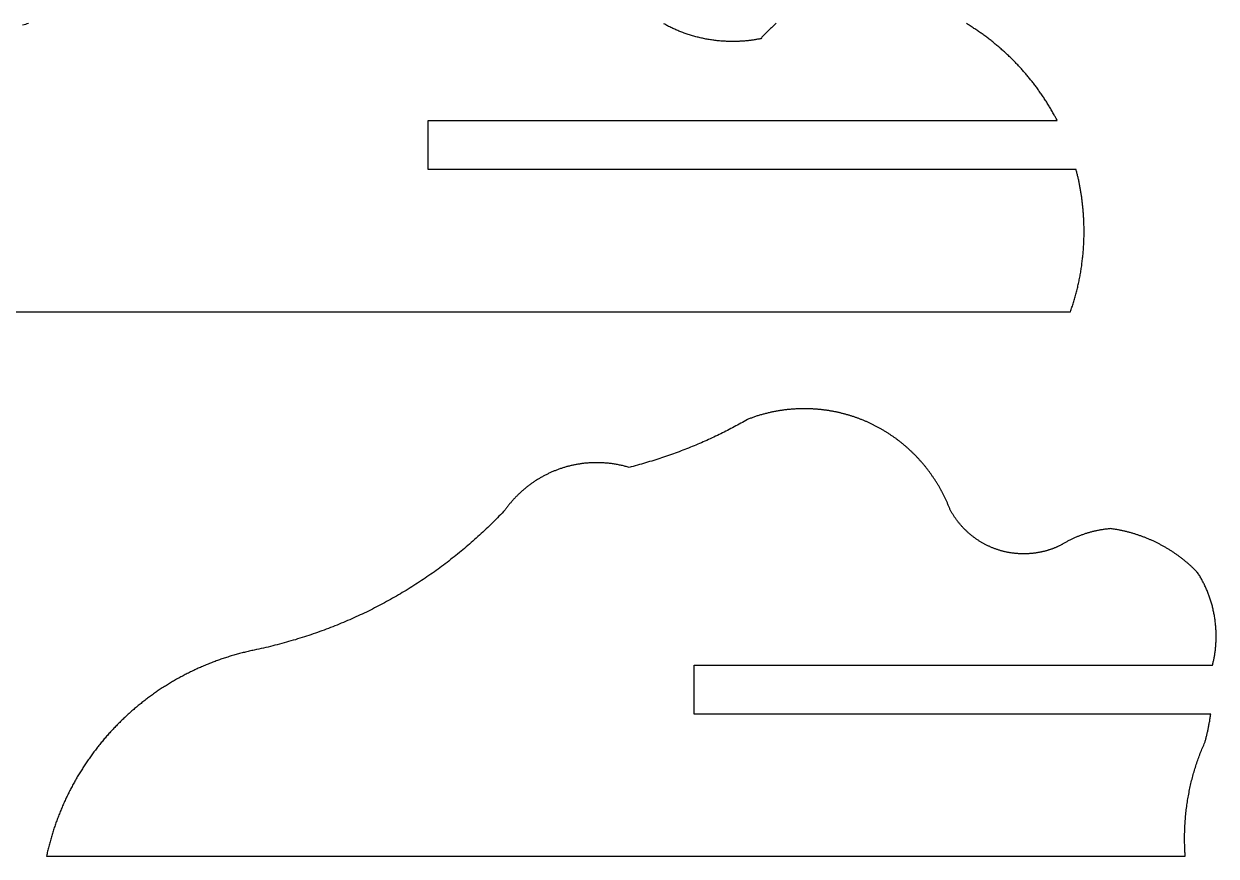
# Model space of a CAD drawing. Extents: x -331 to 1103, y -532 to 1751.
# Drawn here: x 644.4 to 941.4, y 301.4 to 508.9 of the extents above; entities that cross this region are included whole.
import ezdxf

# ---------------------------------------------------------------- set-up
doc = ezdxf.new("R2010")
doc.units = 0
doc.layers.add('Default_Layer', color=1, linetype='CONTINUOUS')

msp = doc.modelspace()

# ---------------------------------------------------------------- linework, layer by layer
at = {"layer": 'Default_Layer'}
for points in [[(601.89, 437.16), (905.13, 437.16), (905.23, 437.44), (905.33, 437.72), (905.43, 438.01), (905.52, 438.29), (905.62, 438.57), (905.71, 438.86), (905.81, 439.15), (905.9, 439.44), (905.99, 439.73), (906.07, 440.02), (906.16, 440.31), (906.25, 440.61), (906.33, 440.9), (906.41, 441.2), (906.49, 441.49), (906.57, 441.79), (906.65, 442.09), (906.73, 442.39), (906.8, 442.69), (906.88, 443), (906.95, 443.3), (907.02, 443.61), (907.09, 443.91), (907.15, 444.22), (907.22, 444.53), (907.29, 444.83), (907.35, 445.14), (907.41, 445.46), (907.47, 445.77), (907.53, 446.08), (907.58, 446.39), (907.64, 446.71), (907.69, 447.02), (907.75, 447.34), (907.8, 447.66), (907.84, 447.97), (907.89, 448.29), (907.94, 448.61), (907.98, 448.93), (908.02, 449.25), (908.07, 449.58), (908.1, 449.9), (908.14, 450.22), (908.18, 450.55), (908.21, 450.87), (908.24, 451.2), (908.27, 451.52), (908.3, 451.85), (908.33, 452.18), (908.36, 452.51), (908.38, 452.83), (908.4, 453.16), (908.42, 453.49), (908.44, 453.83), (908.46, 454.16), (908.47, 454.49), (908.49, 454.82), (908.5, 455.15), (908.51, 455.49), (908.52, 455.82), (908.52, 456.15), (908.53, 456.49), (908.53, 456.82), (908.53, 457.16), (908.53, 457.42), (908.53, 457.67), (908.53, 457.93), (908.52, 458.19), (908.52, 458.44), (908.51, 458.7), (908.51, 458.96), (908.5, 459.21), (908.49, 459.47), (908.48, 459.72), (908.47, 459.97), (908.46, 460.23), (908.44, 460.48), (908.43, 460.73), (908.41, 460.99), (908.4, 461.24), (908.38, 461.49), (908.36, 461.74), (908.34, 461.99), (908.32, 462.24), (908.3, 462.49), (908.28, 462.74), (908.26, 462.99), (908.23, 463.24), (908.21, 463.49), (908.18, 463.73), (908.16, 463.98), (908.13, 464.23), (908.1, 464.47), (908.07, 464.72), (908.04, 464.96), (908.01, 465.2), (907.97, 465.45), (907.94, 465.69), (907.91, 465.93), (907.87, 466.17), (907.84, 466.41), (907.8, 466.65), (907.76, 466.89), (907.72, 467.13), (907.68, 467.37), (907.64, 467.6), (907.6, 467.84), (907.56, 468.08), (907.51, 468.31), (907.47, 468.54), (907.42, 468.78), (907.38, 469.01), (907.33, 469.24), (907.28, 469.47), (907.23, 469.7), (907.19, 469.93), (907.14, 470.16), (907.08, 470.38), (907.03, 470.61), (906.98, 470.84), (906.93, 471.06), (906.87, 471.28), (906.82, 471.51), (906.76, 471.73), (906.7, 471.95), (906.65, 472.17), (906.59, 472.39), (906.53, 472.6), (745.12, 472.6), (745.12, 484.79), (745.12, 484.79), (901.86, 484.79), (901.73, 485.04), (901.59, 485.29), (901.46, 485.53), (901.33, 485.78), (901.2, 486.02), (901.06, 486.27), (900.93, 486.51), (900.79, 486.75), (900.65, 486.99), (900.51, 487.24), (900.37, 487.48), (900.23, 487.72), (900.09, 487.95), (899.95, 488.19), (899.81, 488.43), (899.66, 488.67), (899.52, 488.9), (899.37, 489.14), (899.22, 489.37), (899.07, 489.61), (898.92, 489.84), (898.77, 490.07), (898.62, 490.3), (898.47, 490.53), (898.32, 490.76), (898.16, 490.99), (898.01, 491.22), (897.85, 491.44), (897.7, 491.67), (897.54, 491.9), (897.38, 492.12), (897.22, 492.34), (897.06, 492.57), (896.9, 492.79), (896.74, 493.01), (896.57, 493.23), (896.41, 493.45), (896.24, 493.67), (896.08, 493.89), (895.91, 494.11), (895.74, 494.32), (895.57, 494.54), (895.4, 494.75), (895.23, 494.97), (895.06, 495.18), (894.89, 495.39), (894.71, 495.6), (894.54, 495.81), (894.36, 496.02), (894.19, 496.23), (894.01, 496.44), (893.83, 496.65), (893.65, 496.86), (893.47, 497.06), (893.29, 497.27), (893.11, 497.47), (892.93, 497.67), (892.75, 497.88), (892.56, 498.08), (892.38, 498.28), (892.19, 498.48), (892, 498.68), (891.82, 498.87), (891.63, 499.07), (891.44, 499.27), (891.25, 499.46), (891.06, 499.66), (890.86, 499.85), (890.67, 500.04), (890.48, 500.24), (890.28, 500.43), (890.09, 500.62), (889.89, 500.81), (889.69, 501), (889.5, 501.18), (889.3, 501.37), (889.1, 501.56), (888.9, 501.74), (888.69, 501.92), (888.49, 502.11), (888.29, 502.29), (888.08, 502.47), (887.88, 502.65), (887.67, 502.83), (887.47, 503.01), (887.26, 503.19), (887.05, 503.37), (886.84, 503.54), (886.63, 503.72), (886.42, 503.89), (886.21, 504.06), (886, 504.24), (885.78, 504.41), (885.57, 504.58), (885.35, 504.75), (885.14, 504.92), (884.92, 505.09), (884.7, 505.25), (884.48, 505.42), (884.27, 505.58), (884.05, 505.75), (883.82, 505.91), (883.6, 506.07), (883.38, 506.24), (883.16, 506.4), (882.93, 506.56), (882.71, 506.72), (882.48, 506.87), (882.26, 507.03), (882.03, 507.19), (881.8, 507.34), (881.57, 507.5), (881.34, 507.65), (881.11, 507.8), (880.88, 507.95), (880.65, 508.1), (880.42, 508.25), (880.18, 508.4), (879.95, 508.55), (879.71, 508.69), (879.48, 508.84), (879.24, 508.98)], [(645.53, 509.03), (645.17, 508.91), (644.8, 508.79), (644.44, 508.68), (644.07, 508.56)], [(831.86, 509.06), (831.68, 508.9), (831.5, 508.75), (831.32, 508.59), (831.14, 508.43), (830.97, 508.27), (830.79, 508.11), (830.62, 507.95), (830.45, 507.79), (830.27, 507.63), (830.1, 507.46), (829.93, 507.3), (829.76, 507.13), (829.6, 506.96), (829.43, 506.79), (829.26, 506.62), (829.1, 506.45), (828.93, 506.28), (828.77, 506.1), (828.61, 505.93), (828.45, 505.75), (828.29, 505.58), (828.13, 505.4), (827.98, 505.22), (827.78, 505.18), (827.58, 505.14), (827.37, 505.1), (827.17, 505.06), (826.96, 505.02), (826.76, 504.99), (826.55, 504.95), (826.34, 504.92), (826.12, 504.89), (825.91, 504.86), (825.7, 504.83), (825.48, 504.8), (825.26, 504.77), (825.04, 504.75), (824.82, 504.72), (824.6, 504.7), (824.38, 504.68), (824.16, 504.66), (823.93, 504.64), (823.71, 504.62), (823.48, 504.6), (823.26, 504.59), (823.03, 504.58), (822.8, 504.56), (822.57, 504.55), (822.34, 504.54), (822.11, 504.53), (821.88, 504.53), (821.65, 504.52), (821.41, 504.52), (821.18, 504.52), (820.95, 504.52), (820.65, 504.52), (820.36, 504.52), (820.06, 504.53), (819.77, 504.54), (819.48, 504.55), (819.18, 504.56), (818.89, 504.57), (818.6, 504.59), (818.31, 504.61), (818.02, 504.64), (817.73, 504.66), (817.44, 504.69), (817.16, 504.72), (816.87, 504.75), (816.58, 504.78), (816.3, 504.82), (816.01, 504.86), (815.73, 504.9), (815.44, 504.94), (815.16, 504.99), (814.88, 505.03), (814.6, 505.08), (814.31, 505.14), (814.03, 505.19), (813.76, 505.25), (813.48, 505.31), (813.2, 505.37), (812.92, 505.43), (812.65, 505.5), (812.37, 505.56), (812.1, 505.63), (811.82, 505.7), (811.55, 505.78), (811.28, 505.85), (811.01, 505.93), (810.74, 506.01), (810.47, 506.09), (810.2, 506.18), (809.93, 506.26), (809.67, 506.35), (809.4, 506.44), (809.14, 506.54), (808.87, 506.63), (808.61, 506.73), (808.35, 506.83), (808.09, 506.93), (807.83, 507.03), (807.57, 507.13), (807.31, 507.24), (807.06, 507.35), (806.8, 507.46), (806.55, 507.57), (806.29, 507.69), (806.04, 507.8), (805.79, 507.92), (805.54, 508.04), (805.29, 508.16), (805.04, 508.29), (804.79, 508.41), (804.55, 508.54), (804.3, 508.67), (804.06, 508.8), (803.82, 508.94)]]:
    msp.add_lwpolyline(points, dxfattribs=at)
msp.add_lwpolyline([(936.81, 372.13), (936.67, 372.27), (936.54, 372.41), (936.41, 372.54), (936.27, 372.67), (936.14, 372.81), (936, 372.94), (935.87, 373.07), (935.73, 373.2), (935.6, 373.33), (935.46, 373.46), (935.32, 373.59), (935.18, 373.72), (935.04, 373.85), (934.9, 373.97), (934.76, 374.1), (934.62, 374.23), (934.47, 374.35), (934.33, 374.47), (934.19, 374.6), (934.04, 374.72), (933.9, 374.84), (933.75, 374.96), (933.61, 375.08), (933.46, 375.2), (933.31, 375.32), (933.16, 375.44), (933.02, 375.56), (932.87, 375.67), (932.72, 375.79), (932.57, 375.9), (932.41, 376.02), (932.26, 376.13), (932.11, 376.25), (931.96, 376.36), (931.8, 376.47), (931.65, 376.58), (931.49, 376.69), (931.34, 376.8), (931.18, 376.91), (931.02, 377.01), (930.87, 377.12), (930.71, 377.23), (930.55, 377.33), (930.39, 377.43), (930.23, 377.54), (930.07, 377.64), (929.91, 377.74), (929.75, 377.84), (929.59, 377.94), (929.42, 378.04), (929.26, 378.14), (929.1, 378.24), (928.93, 378.34), (928.77, 378.43), (928.6, 378.53), (928.44, 378.62), (928.27, 378.72), (928.1, 378.81), (927.94, 378.9), (927.77, 378.99), (927.6, 379.08), (927.43, 379.17), (927.26, 379.26), (927.09, 379.35), (926.92, 379.44), (926.75, 379.52), (926.57, 379.61), (926.4, 379.69), (926.23, 379.77), (926.05, 379.86), (925.88, 379.94), (925.71, 380.02), (925.53, 380.1), (925.35, 380.18), (925.18, 380.26), (925, 380.33), (924.82, 380.41), (924.65, 380.49), (924.47, 380.56), (924.29, 380.64), (924.11, 380.71), (923.93, 380.78), (923.75, 380.85), (923.57, 380.92), (923.39, 380.99), (923.2, 381.06), (923.02, 381.13), (922.84, 381.19), (922.66, 381.26), (922.47, 381.32), (922.29, 381.39), (922.1, 381.45), (921.92, 381.51), (921.73, 381.57), (921.55, 381.63), (921.36, 381.69), (921.17, 381.75), (920.98, 381.81), (920.8, 381.87), (920.61, 381.92), (920.42, 381.98), (920.23, 382.03), (920.04, 382.08), (919.85, 382.13), (919.66, 382.18), (919.47, 382.23), (919.27, 382.28), (919.08, 382.33), (918.89, 382.38), (918.7, 382.42), (918.5, 382.47), (918.31, 382.51), (918.11, 382.55), (917.92, 382.6), (917.72, 382.64), (917.53, 382.68), (917.33, 382.72), (917.14, 382.75), (916.94, 382.79), (916.74, 382.83), (916.54, 382.86), (916.34, 382.9), (916.15, 382.93), (915.95, 382.96), (915.75, 382.99), (915.55, 383.02), (915.35, 383.05), (915.15, 383.08), (914.94, 383.06), (914.73, 383.04), (914.52, 383.02), (914.31, 382.99), (914.1, 382.97), (913.89, 382.94), (913.69, 382.91), (913.48, 382.88), (913.28, 382.85), (913.07, 382.82), (912.87, 382.79), (912.66, 382.75), (912.46, 382.72), (912.26, 382.68), (912.06, 382.64), (911.86, 382.6), (911.65, 382.56), (911.46, 382.51), (911.26, 382.47), (911.06, 382.42), (910.86, 382.38), (910.66, 382.33), (910.47, 382.28), (910.27, 382.23), (910.08, 382.17), (909.88, 382.12), (909.69, 382.06), (909.5, 382.01), (909.31, 381.95), (909.12, 381.89), (908.93, 381.83), (908.74, 381.77), (908.55, 381.7), (908.36, 381.64), (908.17, 381.57), (907.99, 381.51), (907.8, 381.44), (907.62, 381.37), (907.43, 381.3), (907.25, 381.23), (907.07, 381.16), (906.89, 381.08), (906.71, 381.01), (906.53, 380.93), (906.35, 380.85), (906.17, 380.77), (905.99, 380.69), (905.81, 380.61), (905.64, 380.53), (905.46, 380.45), (905.29, 380.36), (905.12, 380.28), (904.95, 380.19), (904.77, 380.1), (904.6, 380.01), (904.44, 379.92), (904.27, 379.83), (904.1, 379.74), (903.93, 379.65), (903.77, 379.55), (903.6, 379.46), (903.44, 379.36), (903.28, 379.26), (903.11, 379.16), (902.98, 379.09), (902.85, 379.03), (902.72, 378.96), (902.58, 378.89), (902.45, 378.82), (902.31, 378.76), (902.18, 378.7), (902.04, 378.63), (901.91, 378.57), (901.77, 378.51), (901.63, 378.45), (901.49, 378.39), (901.35, 378.33), (901.21, 378.28), (901.07, 378.22), (900.93, 378.16), (900.78, 378.11), (900.64, 378.06), (900.5, 378), (900.35, 377.95), (900.21, 377.9), (900.06, 377.85), (899.92, 377.81), (899.77, 377.76), (899.62, 377.71), (899.47, 377.67), (899.32, 377.62), (899.18, 377.58), (899.03, 377.54), (898.88, 377.5), (898.72, 377.46), (898.57, 377.42), (898.42, 377.38), (898.27, 377.35), (898.12, 377.31), (897.96, 377.28), (897.81, 377.24), (897.65, 377.21), (897.5, 377.18), (897.34, 377.15), (897.19, 377.12), (897.03, 377.1), (896.87, 377.07), (896.72, 377.04), (896.56, 377.02), (896.4, 377), (896.24, 376.98), (896.08, 376.96), (895.92, 376.94), (895.76, 376.92), (895.6, 376.9), (895.44, 376.89), (895.28, 376.87), (895.12, 376.86), (894.96, 376.85), (894.8, 376.84), (894.63, 376.83), (894.47, 376.82), (894.31, 376.81), (894.14, 376.81), (893.98, 376.8), (893.82, 376.8), (893.65, 376.8), (893.49, 376.8), (893.3, 376.8), (893.12, 376.8), (892.93, 376.8), (892.75, 376.81), (892.57, 376.82), (892.39, 376.82), (892.2, 376.83), (892.02, 376.85), (891.84, 376.86), (891.66, 376.87), (891.48, 376.89), (891.3, 376.91), (891.12, 376.93), (890.94, 376.95), (890.76, 376.97), (890.58, 377), (890.41, 377.02), (890.23, 377.05), (890.05, 377.08), (889.88, 377.11), (889.7, 377.14), (889.53, 377.17), (889.35, 377.21), (889.18, 377.24), (889, 377.28), (888.83, 377.32), (888.66, 377.36), (888.49, 377.4), (888.32, 377.45), (888.14, 377.49), (887.97, 377.54), (887.81, 377.58), (887.64, 377.63), (887.47, 377.68), (887.3, 377.74), (887.13, 377.79), (886.97, 377.84), (886.8, 377.9), (886.63, 377.96), (886.47, 378.01), (886.31, 378.07), (886.14, 378.14), (885.98, 378.2), (885.82, 378.26), (885.66, 378.33), (885.49, 378.39), (885.33, 378.46), (885.17, 378.53), (885.02, 378.6), (884.86, 378.67), (884.7, 378.75), (884.54, 378.82), (884.39, 378.9), (884.23, 378.97), (884.08, 379.05), (883.92, 379.13), (883.77, 379.21), (883.62, 379.29), (883.47, 379.38), (883.32, 379.46), (883.17, 379.55), (883.02, 379.63), (882.87, 379.72), (882.72, 379.81), (882.57, 379.9), (882.43, 379.99), (882.28, 380.09), (882.14, 380.18), (881.99, 380.28), (881.85, 380.37), (881.71, 380.47), (881.57, 380.57), (881.43, 380.67), (881.29, 380.77), (881.15, 380.87), (881.01, 380.98), (880.87, 381.08), (880.74, 381.19), (880.6, 381.29), (880.47, 381.4), (880.33, 381.51), (880.2, 381.62), (880.07, 381.73), (879.94, 381.84), (879.81, 381.96), (879.68, 382.07), (879.55, 382.19), (879.42, 382.3), (879.3, 382.42), (879.17, 382.54), (879.05, 382.66), (878.93, 382.78), (878.8, 382.9), (878.68, 383.02), (878.56, 383.15), (878.44, 383.27), (878.32, 383.4), (878.21, 383.53), (878.09, 383.65), (877.97, 383.78), (877.86, 383.91), (877.75, 384.04), (877.63, 384.17), (877.52, 384.31), (877.41, 384.44), (877.3, 384.58), (877.2, 384.71), (877.09, 384.85), (876.98, 384.98), (876.88, 385.12), (876.77, 385.26), (876.67, 385.4), (876.57, 385.54), (876.47, 385.68), (876.37, 385.83), (876.27, 385.97), (876.18, 386.12), (876.08, 386.26), (875.98, 386.41), (875.89, 386.55), (875.8, 386.7), (875.71, 386.85), (875.62, 387), (875.53, 387.15), (875.44, 387.3), (875.35, 387.45), (875.27, 387.61), (875.18, 387.76), (875.12, 387.93), (875.05, 388.11), (874.98, 388.28), (874.91, 388.45), (874.84, 388.63), (874.77, 388.8), (874.7, 388.97), (874.63, 389.14), (874.55, 389.31), (874.48, 389.48), (874.41, 389.65), (874.33, 389.82), (874.26, 389.99), (874.18, 390.16), (874.1, 390.32), (874.02, 390.49), (873.94, 390.66), (873.86, 390.82), (873.78, 390.99), (873.7, 391.16), (873.62, 391.32), (873.54, 391.49), (873.46, 391.65), (873.37, 391.81), (873.29, 391.98), (873.2, 392.14), (873.11, 392.3), (873.03, 392.46), (872.94, 392.63), (872.85, 392.79), (872.76, 392.95), (872.67, 393.11), (872.58, 393.27), (872.49, 393.43), (872.4, 393.58), (872.31, 393.74), (872.21, 393.9), (872.12, 394.06), (872.02, 394.21), (871.93, 394.37), (871.83, 394.53), (871.74, 394.68), (871.64, 394.84), (871.54, 394.99), (871.44, 395.14), (871.34, 395.3), (871.24, 395.45), (871.14, 395.6), (871.04, 395.75), (870.94, 395.9), (870.84, 396.05), (870.73, 396.2), (870.63, 396.35), (870.52, 396.5), (870.42, 396.65), (870.31, 396.8), (870.21, 396.95), (870.1, 397.09), (869.99, 397.24), (869.88, 397.39), (869.77, 397.53), (869.66, 397.68), (869.55, 397.82), (869.44, 397.96), (869.33, 398.11), (869.22, 398.25), (869.1, 398.39), (868.99, 398.53), (868.87, 398.67), (868.76, 398.81), (868.64, 398.95), (868.53, 399.09), (868.41, 399.23), (868.29, 399.37), (868.17, 399.51), (868.06, 399.64), (867.94, 399.78), (867.82, 399.92), (867.7, 400.05), (867.57, 400.19), (867.45, 400.32), (867.33, 400.45), (867.21, 400.59), (867.08, 400.72), (866.96, 400.85), (866.83, 400.98), (866.71, 401.11), (866.58, 401.24), (866.46, 401.37), (866.33, 401.5), (866.2, 401.63), (866.07, 401.76), (865.95, 401.88), (865.82, 402.01), (865.69, 402.14), (865.56, 402.26), (865.42, 402.39), (865.29, 402.51), (865.16, 402.63), (865.03, 402.76), (864.89, 402.88), (864.76, 403), (864.63, 403.12), (864.49, 403.24), (864.36, 403.36), (864.22, 403.48), (864.08, 403.6), (863.95, 403.72), (863.81, 403.83), (863.67, 403.95), (863.53, 404.06), (863.39, 404.18), (863.25, 404.29), (863.11, 404.41), (862.97, 404.52), (862.83, 404.63), (862.69, 404.75), (862.54, 404.86), (862.4, 404.97), (862.26, 405.08), (862.11, 405.19), (861.97, 405.29), (861.82, 405.4), (861.68, 405.51), (861.53, 405.62), (861.38, 405.72), (861.24, 405.83), (861.09, 405.93), (860.94, 406.04), (860.79, 406.14), (860.64, 406.24), (860.49, 406.34), (860.34, 406.44), (860.19, 406.55), (860.04, 406.64), (859.89, 406.74), (859.74, 406.84), (859.59, 406.94), (859.43, 407.04), (859.28, 407.13), (859.13, 407.23), (858.97, 407.32), (858.82, 407.42), (858.66, 407.51), (858.51, 407.6), (858.35, 407.7), (858.19, 407.79), (858.04, 407.88), (857.88, 407.97), (857.72, 408.06), (857.56, 408.14), (857.4, 408.23), (857.24, 408.32), (857.08, 408.41), (856.92, 408.49), (856.76, 408.58), (856.6, 408.66), (856.44, 408.74), (856.28, 408.82), (856.12, 408.91), (855.95, 408.99), (855.79, 409.07), (855.63, 409.15), (855.46, 409.23), (855.3, 409.3), (855.13, 409.38), (854.97, 409.46), (854.8, 409.53), (854.63, 409.61), (854.47, 409.68), (854.3, 409.76), (854.13, 409.83), (853.96, 409.9), (853.8, 409.97), (853.63, 410.04), (853.46, 410.11), (853.29, 410.18), (853.12, 410.25), (852.95, 410.32), (852.78, 410.38), (852.61, 410.45), (852.44, 410.51), (852.26, 410.58), (852.09, 410.64), (851.92, 410.7), (851.75, 410.76), (851.57, 410.82), (851.4, 410.88), (851.23, 410.94), (851.05, 411), (850.88, 411.06), (850.7, 411.12), (850.53, 411.17), (850.35, 411.23), (850.17, 411.28), (850, 411.34), (849.82, 411.39), (849.64, 411.44), (849.47, 411.49), (849.29, 411.54), (849.11, 411.59), (848.93, 411.64), (848.75, 411.69), (848.57, 411.73), (848.39, 411.78), (848.21, 411.82), (848.03, 411.87), (847.85, 411.91), (847.67, 411.96), (847.49, 412), (847.31, 412.04), (847.13, 412.08), (846.94, 412.12), (846.76, 412.16), (846.58, 412.19), (846.4, 412.23), (846.21, 412.27), (846.03, 412.3), (845.84, 412.34), (845.66, 412.37), (845.48, 412.4), (845.29, 412.43), (845.1, 412.46), (844.92, 412.49), (844.73, 412.52), (844.55, 412.55), (844.36, 412.58), (844.17, 412.6), (843.99, 412.63), (843.8, 412.65), (843.61, 412.68), (843.42, 412.7), (843.24, 412.72), (843.05, 412.74), (842.86, 412.76), (842.67, 412.78), (842.48, 412.8), (842.29, 412.81), (842.1, 412.83), (841.91, 412.85), (841.72, 412.86), (841.53, 412.87), (841.34, 412.89), (841.15, 412.9), (840.96, 412.91), (840.77, 412.92), (840.58, 412.93), (840.38, 412.94), (840.19, 412.94), (840, 412.95), (839.81, 412.95), (839.61, 412.96), (839.42, 412.96), (839.23, 412.96), (839.03, 412.97), (838.84, 412.97), (838.6, 412.97), (838.36, 412.96), (838.12, 412.96), (837.88, 412.95), (837.65, 412.95), (837.41, 412.94), (837.17, 412.93), (836.93, 412.92), (836.7, 412.91), (836.46, 412.9), (836.23, 412.88), (835.99, 412.86), (835.76, 412.85), (835.52, 412.83), (835.29, 412.81), (835.06, 412.79), (834.82, 412.76), (834.59, 412.74), (834.36, 412.71), (834.13, 412.69), (833.9, 412.66), (833.67, 412.63), (833.44, 412.6), (833.21, 412.56), (832.98, 412.53), (832.75, 412.5), (832.53, 412.46), (832.3, 412.42), (832.07, 412.38), (831.85, 412.34), (831.62, 412.3), (831.4, 412.26), (831.18, 412.22), (830.95, 412.17), (830.73, 412.12), (830.51, 412.08), (830.29, 412.03), (830.07, 411.98), (829.85, 411.93), (829.63, 411.87), (829.42, 411.82), (829.2, 411.77), (828.98, 411.71), (828.77, 411.65), (828.55, 411.6), (828.34, 411.54), (828.13, 411.48), (827.91, 411.41), (827.7, 411.35), (827.49, 411.29), (827.28, 411.22), (827.07, 411.16), (826.87, 411.09), (826.66, 411.02), (826.45, 410.95), (826.25, 410.88), (826.04, 410.81), (825.84, 410.73), (825.64, 410.66), (825.44, 410.59), (825.24, 410.51), (825.04, 410.43), (824.84, 410.35), (824.64, 410.27), (824.24, 410.04), (823.84, 409.81), (823.44, 409.58), (823.03, 409.36), (822.63, 409.13), (822.22, 408.91), (821.81, 408.68), (821.4, 408.46), (820.98, 408.24), (820.57, 408.02), (820.15, 407.8), (819.73, 407.58), (819.31, 407.37), (818.88, 407.15), (818.46, 406.94), (818.03, 406.73), (817.6, 406.52), (817.17, 406.31), (816.73, 406.1), (816.3, 405.9), (815.86, 405.69), (815.42, 405.49), (814.98, 405.29), (814.53, 405.09), (814.09, 404.89), (813.64, 404.69), (813.19, 404.49), (812.74, 404.3), (812.29, 404.11), (811.83, 403.91), (811.37, 403.72), (810.91, 403.54), (810.45, 403.35), (809.99, 403.16), (809.52, 402.98), (809.06, 402.8), (808.59, 402.62), (808.12, 402.44), (807.64, 402.26), (807.17, 402.08), (806.69, 401.91), (806.21, 401.73), (805.73, 401.56), (805.25, 401.39), (804.76, 401.22), (804.27, 401.06), (803.79, 400.89), (803.29, 400.73), (802.8, 400.57), (802.31, 400.41), (801.81, 400.25), (801.31, 400.09), (800.81, 399.93), (800.3, 399.78), (799.8, 399.63), (799.29, 399.48), (798.78, 399.33), (798.27, 399.18), (797.76, 399.04), (797.24, 398.89), (796.73, 398.75), (796.21, 398.61), (795.68, 398.47), (795.16, 398.33), (794.93, 398.4), (794.71, 398.47), (794.47, 398.54), (794.24, 398.6), (794.01, 398.66), (793.77, 398.72), (793.53, 398.78), (793.29, 398.84), (793.05, 398.89), (792.8, 398.94), (792.56, 398.99), (792.31, 399.04), (792.06, 399.08), (791.81, 399.13), (791.56, 399.17), (791.31, 399.21), (791.05, 399.24), (790.8, 399.28), (790.54, 399.31), (790.28, 399.34), (790.02, 399.37), (789.76, 399.39), (789.5, 399.42), (789.24, 399.44), (788.97, 399.46), (788.71, 399.47), (788.44, 399.49), (788.18, 399.5), (787.91, 399.51), (787.64, 399.51), (787.37, 399.52), (787.1, 399.52), (786.89, 399.52), (786.67, 399.51), (786.45, 399.51), (786.23, 399.5), (786.01, 399.5), (785.79, 399.49), (785.58, 399.48), (785.36, 399.46), (785.14, 399.45), (784.93, 399.43), (784.71, 399.42), (784.5, 399.4), (784.28, 399.38), (784.07, 399.36), (783.86, 399.33), (783.64, 399.31), (783.43, 399.28), (783.22, 399.25), (783.01, 399.22), (782.8, 399.19), (782.59, 399.15), (782.38, 399.12), (782.17, 399.08), (781.96, 399.05), (781.75, 399.01), (781.54, 398.96), (781.34, 398.92), (781.13, 398.88), (780.92, 398.83), (780.72, 398.79), (780.51, 398.74), (780.31, 398.69), (780.1, 398.63), (779.9, 398.58), (779.7, 398.53), (779.5, 398.47), (779.29, 398.41), (779.09, 398.35), (778.89, 398.29), (778.69, 398.23), (778.5, 398.17), (778.3, 398.1), (778.1, 398.04), (777.9, 397.97), (777.71, 397.9), (777.51, 397.83), (777.32, 397.76), (777.12, 397.68), (776.93, 397.61), (776.73, 397.53), (776.54, 397.46), (776.35, 397.38), (776.16, 397.3), (775.97, 397.21), (775.78, 397.13), (775.59, 397.05), (775.4, 396.96), (775.22, 396.87), (775.03, 396.78), (774.84, 396.69), (774.66, 396.6), (774.48, 396.51), (774.29, 396.42), (774.11, 396.32), (773.93, 396.23), (773.75, 396.13), (773.57, 396.03), (773.39, 395.93), (773.21, 395.83), (773.03, 395.72), (772.85, 395.62), (772.68, 395.51), (772.5, 395.41), (772.33, 395.3), (772.15, 395.19), (771.98, 395.08), (771.81, 394.97), (771.64, 394.85), (771.46, 394.74), (771.29, 394.62), (771.13, 394.51), (770.96, 394.39), (770.79, 394.27), (770.63, 394.15), (770.46, 394.03), (770.3, 393.91), (770.13, 393.78), (769.97, 393.66), (769.81, 393.53), (769.65, 393.4), (769.49, 393.28), (769.33, 393.15), (769.17, 393.01), (769.01, 392.88), (768.86, 392.75), (768.7, 392.62), (768.55, 392.48), (768.4, 392.34), (768.24, 392.21), (768.09, 392.07), (767.94, 391.93), (767.79, 391.79), (767.65, 391.65), (767.5, 391.5), (767.35, 391.36), (767.21, 391.21), (767.06, 391.07), (766.92, 390.92), (766.78, 390.77), (766.64, 390.62), (766.5, 390.47), (766.36, 390.32), (766.22, 390.17), (766.08, 390.01), (765.95, 389.86), (765.81, 389.7), (765.68, 389.55), (765.55, 389.39), (765.42, 389.23), (765.29, 389.07), (765.16, 388.91), (765.03, 388.75), (764.9, 388.59), (764.78, 388.42), (764.65, 388.26), (764.53, 388.09), (764.41, 387.93), (764.29, 387.76), (763.9, 387.35), (763.52, 386.95), (763.13, 386.55), (762.75, 386.15), (762.36, 385.75), (761.96, 385.35), (761.57, 384.96), (761.17, 384.56), (760.78, 384.17), (760.38, 383.78), (759.98, 383.39), (759.57, 383.01), (759.17, 382.62), (758.76, 382.24), (758.36, 381.86), (757.95, 381.48), (757.53, 381.11), (757.12, 380.73), (756.7, 380.36), (756.29, 379.99), (755.87, 379.62), (755.45, 379.25), (755.03, 378.89), (754.6, 378.53), (754.18, 378.17), (753.75, 377.81), (753.32, 377.45), (752.89, 377.1), (752.45, 376.74), (752.02, 376.39), (751.58, 376.04), (751.14, 375.7), (750.7, 375.35), (750.26, 375.01), (749.82, 374.67), (749.38, 374.33), (748.93, 373.99), (748.48, 373.66), (748.03, 373.33), (747.58, 373), (747.12, 372.67), (746.67, 372.34), (746.21, 372.02), (745.75, 371.7), (745.29, 371.38), (744.83, 371.06), (744.37, 370.74), (743.9, 370.43), (743.44, 370.12), (742.97, 369.81), (742.5, 369.5), (742.03, 369.2), (741.55, 368.89), (741.08, 368.59), (740.6, 368.29), (740.12, 368), (739.64, 367.7), (739.16, 367.41), (738.68, 367.12), (738.2, 366.83), (737.71, 366.55), (737.22, 366.27), (736.73, 365.99), (736.24, 365.71), (735.75, 365.43), (735.26, 365.16), (734.76, 364.88), (734.26, 364.61), (733.76, 364.35), (733.26, 364.08), (732.76, 363.82), (732.26, 363.56), (731.75, 363.3), (731.25, 363.04), (730.74, 362.79), (730.23, 362.54), (729.72, 362.29), (729.21, 362.04), (728.69, 361.8), (728.18, 361.56), (727.66, 361.32), (727.14, 361.08), (726.62, 360.84), (726.1, 360.61), (725.58, 360.38), (725.05, 360.15), (724.53, 359.93), (724, 359.7), (723.47, 359.48), (722.94, 359.26), (722.41, 359.05), (721.88, 358.83), (721.34, 358.62), (720.81, 358.41), (720.27, 358.21), (719.73, 358), (719.19, 357.8), (718.65, 357.6), (718.11, 357.4), (717.56, 357.21), (717.02, 357.02), (716.47, 356.83), (715.92, 356.64), (715.37, 356.46), (714.82, 356.27), (714.27, 356.1), (713.71, 355.92), (713.16, 355.74), (712.6, 355.57), (712.04, 355.4), (711.48, 355.24), (710.92, 355.07), (710.36, 354.91), (709.79, 354.75), (709.23, 354.59), (708.66, 354.44), (708.09, 354.29), (707.53, 354.14), (706.96, 353.99), (706.38, 353.85), (705.81, 353.71), (705.24, 353.57), (704.66, 353.43), (704.08, 353.3), (703.51, 353.17), (702.93, 353.04), (702.35, 352.92), (701.76, 352.79), (701.46, 352.73), (701.16, 352.66), (700.85, 352.6), (700.55, 352.53), (700.25, 352.46), (699.95, 352.39), (699.65, 352.31), (699.35, 352.24), (699.05, 352.17), (698.75, 352.09), (698.45, 352.01), (698.15, 351.93), (697.85, 351.85), (697.56, 351.77), (697.26, 351.69), (696.96, 351.61), (696.67, 351.52), (696.38, 351.43), (696.08, 351.35), (695.79, 351.26), (695.5, 351.17), (695.2, 351.07), (694.91, 350.98), (694.62, 350.89), (694.33, 350.79), (694.04, 350.7), (693.75, 350.6), (693.46, 350.5), (693.17, 350.4), (692.89, 350.3), (692.6, 350.19), (692.31, 350.09), (692.03, 349.98), (691.74, 349.88), (691.46, 349.77), (691.18, 349.66), (690.89, 349.55), (690.61, 349.44), (690.33, 349.32), (690.05, 349.21), (689.77, 349.1), (689.49, 348.98), (689.21, 348.86), (688.93, 348.74), (688.66, 348.62), (688.38, 348.5), (688.1, 348.38), (687.83, 348.26), (687.55, 348.13), (687.28, 348.01), (687, 347.88), (686.73, 347.75), (686.46, 347.62), (686.19, 347.49), (685.92, 347.36), (685.65, 347.22), (685.38, 347.09), (685.11, 346.96), (684.84, 346.82), (684.57, 346.68), (684.31, 346.54), (684.04, 346.4), (683.78, 346.26), (683.51, 346.12), (683.25, 345.98), (682.99, 345.83), (682.72, 345.69), (682.46, 345.54), (682.2, 345.39), (681.94, 345.24), (681.68, 345.09), (681.43, 344.94), (681.17, 344.79), (680.91, 344.64), (680.66, 344.48), (680.4, 344.33), (680.15, 344.17), (679.89, 344.01), (679.64, 343.85), (679.39, 343.69), (679.14, 343.53), (678.89, 343.37), (678.64, 343.21), (678.39, 343.04), (678.14, 342.88), (677.89, 342.71), (677.64, 342.54), (677.4, 342.37), (677.15, 342.2), (676.91, 342.03), (676.67, 341.86), (676.42, 341.69), (676.18, 341.51), (675.94, 341.34), (675.7, 341.16), (675.46, 340.99), (675.22, 340.81), (674.99, 340.63), (674.75, 340.45), (674.51, 340.27), (674.28, 340.09), (674.04, 339.9), (673.81, 339.72), (673.58, 339.53), (673.35, 339.35), (673.12, 339.16), (672.89, 338.97), (672.66, 338.78), (672.43, 338.59), (672.2, 338.4), (671.97, 338.21), (671.75, 338.01), (671.52, 337.82), (671.3, 337.63), (671.08, 337.43), (670.86, 337.23), (670.63, 337.03), (670.41, 336.83), (670.2, 336.63), (669.98, 336.43), (669.76, 336.23), (669.54, 336.03), (669.33, 335.82), (669.11, 335.62), (668.9, 335.41), (668.69, 335.21), (668.47, 335), (668.26, 334.79), (668.05, 334.58), (667.84, 334.37), (667.63, 334.16), (667.43, 333.95), (667.22, 333.73), (667.02, 333.52), (666.81, 333.3), (666.61, 333.09), (666.4, 332.87), (666.2, 332.65), (666, 332.43), (665.8, 332.21), (665.6, 331.99), (665.41, 331.77), (665.21, 331.55), (665.01, 331.33), (664.82, 331.1), (664.63, 330.88), (664.43, 330.65), (664.24, 330.43), (664.05, 330.2), (663.86, 329.97), (663.67, 329.74), (663.48, 329.51), (663.3, 329.28), (663.11, 329.05), (662.93, 328.81), (662.74, 328.58), (662.56, 328.34), (662.38, 328.11), (662.2, 327.87), (662.02, 327.64), (661.84, 327.4), (661.66, 327.16), (661.48, 326.92), (661.31, 326.68), (661.13, 326.44), (660.96, 326.2), (660.79, 325.95), (660.62, 325.71), (660.45, 325.46), (660.28, 325.22), (660.11, 324.97), (659.94, 324.73), (659.78, 324.48), (659.61, 324.23), (659.45, 323.98), (659.28, 323.73), (659.12, 323.48), (658.96, 323.23), (658.8, 322.98), (658.64, 322.72), (658.49, 322.47), (658.33, 322.21), (658.17, 321.96), (658.02, 321.7), (657.87, 321.44), (657.71, 321.19), (657.56, 320.93), (657.41, 320.67), (657.27, 320.41), (657.12, 320.15), (656.97, 319.89), (656.83, 319.62), (656.68, 319.36), (656.54, 319.1), (656.4, 318.83), (656.26, 318.57), (656.12, 318.3), (655.98, 318.03), (655.84, 317.77), (655.71, 317.5), (655.57, 317.23), (655.44, 316.96), (655.31, 316.69), (655.17, 316.42), (655.04, 316.15), (654.91, 315.87), (654.79, 315.6), (654.66, 315.33), (654.53, 315.05), (654.41, 314.78), (654.29, 314.5), (654.17, 314.22), (654.04, 313.95), (653.92, 313.67), (653.81, 313.39), (653.69, 313.11), (653.57, 312.83), (653.46, 312.55), (653.34, 312.27), (653.23, 311.99), (653.12, 311.71), (653.01, 311.42), (652.9, 311.14), (652.8, 310.85), (652.69, 310.57), (652.58, 310.28), (652.48, 310), (652.38, 309.71), (652.28, 309.42), (652.18, 309.13), (652.08, 308.85), (651.98, 308.56), (651.88, 308.27), (651.79, 307.97), (651.7, 307.68), (651.6, 307.39), (651.51, 307.1), (651.42, 306.81), (651.33, 306.51), (651.25, 306.22), (651.16, 305.92), (651.07, 305.63), (650.99, 305.33), (650.91, 305.03), (650.83, 304.74), (650.75, 304.44), (650.67, 304.14), (650.59, 303.84), (650.52, 303.54), (650.44, 303.24), (650.37, 302.94), (650.3, 302.64), (650.23, 302.34), (650.16, 302.04), (650.09, 301.73), (650.02, 301.43), (933.74, 301.43), (933.72, 301.68), (933.7, 301.93), (933.69, 302.19), (933.67, 302.45), (933.66, 302.72), (933.64, 302.99), (933.63, 303.26), (933.62, 303.54), (933.61, 303.82), (933.6, 304.1), (933.6, 304.38), (933.59, 304.67), (933.58, 304.96), (933.58, 305.24), (933.58, 305.53), (933.58, 305.82), (933.58, 306.23), (933.58, 306.63), (933.59, 307.04), (933.6, 307.44), (933.61, 307.85), (933.63, 308.25), (933.64, 308.65), (933.66, 309.05), (933.69, 309.45), (933.71, 309.85), (933.74, 310.25), (933.77, 310.65), (933.8, 311.04), (933.84, 311.44), (933.88, 311.84), (933.92, 312.23), (933.96, 312.62), (934.01, 313.02), (934.06, 313.41), (934.11, 313.8), (934.16, 314.19), (934.22, 314.58), (934.27, 314.97), (934.34, 315.35), (934.4, 315.74), (934.46, 316.12), (934.53, 316.51), (934.6, 316.89), (934.68, 317.27), (934.75, 317.65), (934.83, 318.03), (934.91, 318.41), (934.99, 318.78), (935.07, 319.16), (935.16, 319.53), (935.25, 319.91), (935.34, 320.28), (935.44, 320.65), (935.53, 321.02), (935.63, 321.38), (935.73, 321.75), (935.83, 322.12), (935.94, 322.48), (936.04, 322.84), (936.15, 323.2), (936.27, 323.56), (936.38, 323.92), (936.5, 324.28), (936.61, 324.63), (936.73, 324.99), (936.86, 325.34), (936.98, 325.69), (937.11, 326.04), (937.23, 326.39), (937.37, 326.73), (937.5, 327.08), (937.63, 327.42), (937.77, 327.76), (937.91, 328.1), (938.05, 328.44), (938.19, 328.78), (938.34, 329.11), (938.48, 329.44), (938.63, 329.78), (938.68, 329.96), (938.74, 330.14), (938.79, 330.33), (938.84, 330.52), (938.89, 330.72), (938.94, 330.91), (938.99, 331.11), (939.04, 331.31), (939.09, 331.52), (939.14, 331.72), (939.19, 331.93), (939.24, 332.14), (939.29, 332.36), (939.33, 332.57), (939.38, 332.79), (939.43, 333.01), (939.47, 333.24), (939.52, 333.46), (939.57, 333.69), (939.61, 333.92), (939.65, 334.16), (939.7, 334.39), (939.74, 334.63), (939.78, 334.87), (939.83, 335.11), (939.87, 335.36), (939.91, 335.61), (939.95, 335.85), (939.99, 336.11), (940.03, 336.36), (940.07, 336.62), (940.1, 336.87), (811.39, 336.87), (811.39, 349.06), (940.54, 349.06), (940.59, 349.26), (940.64, 349.47), (940.69, 349.68), (940.74, 349.89), (940.79, 350.1), (940.84, 350.31), (940.88, 350.53), (940.92, 350.74), (940.96, 350.96), (941, 351.18), (941.04, 351.4), (941.08, 351.62), (941.11, 351.85), (941.15, 352.07), (941.18, 352.3), (941.21, 352.53), (941.24, 352.75), (941.26, 352.98), (941.29, 353.21), (941.31, 353.45), (941.33, 353.68), (941.35, 353.91), (941.37, 354.15), (941.38, 354.38), (941.4, 354.62), (941.41, 354.86), (941.42, 355.09), (941.43, 355.33), (941.44, 355.57), (941.44, 355.81), (941.44, 356.05), (941.44, 356.29), (941.44, 356.57), (941.44, 356.84), (941.43, 357.12), (941.42, 357.39), (941.41, 357.66), (941.4, 357.93), (941.38, 358.21), (941.36, 358.48), (941.34, 358.75), (941.32, 359.02), (941.29, 359.29), (941.27, 359.55), (941.23, 359.82), (941.2, 360.09), (941.17, 360.35), (941.13, 360.62), (941.09, 360.88), (941.05, 361.15), (941, 361.41), (940.95, 361.67), (940.9, 361.93), (940.85, 362.19), (940.8, 362.45), (940.74, 362.71), (940.68, 362.97), (940.62, 363.22), (940.56, 363.48), (940.5, 363.73), (940.43, 363.98), (940.36, 364.24), (940.29, 364.49), (940.22, 364.74), (940.14, 364.99), (940.06, 365.24), (939.98, 365.48), (939.9, 365.73), (939.82, 365.98), (939.73, 366.22), (939.64, 366.46), (939.55, 366.7), (939.46, 366.94), (939.36, 367.18), (939.27, 367.42), (939.17, 367.66), (939.07, 367.9), (938.97, 368.13), (938.86, 368.36), (938.76, 368.6), (938.65, 368.83), (938.54, 369.06), (938.43, 369.29), (938.31, 369.51), (938.2, 369.74), (938.08, 369.96), (937.96, 370.19), (937.84, 370.41), (937.72, 370.63), (937.59, 370.85), (937.47, 371.07), (937.34, 371.28), (937.21, 371.5), (937.07, 371.71), (936.94, 371.92), (936.81, 372.13)], close=True, dxfattribs=at)

doc.saveas('drawing.dxf')
